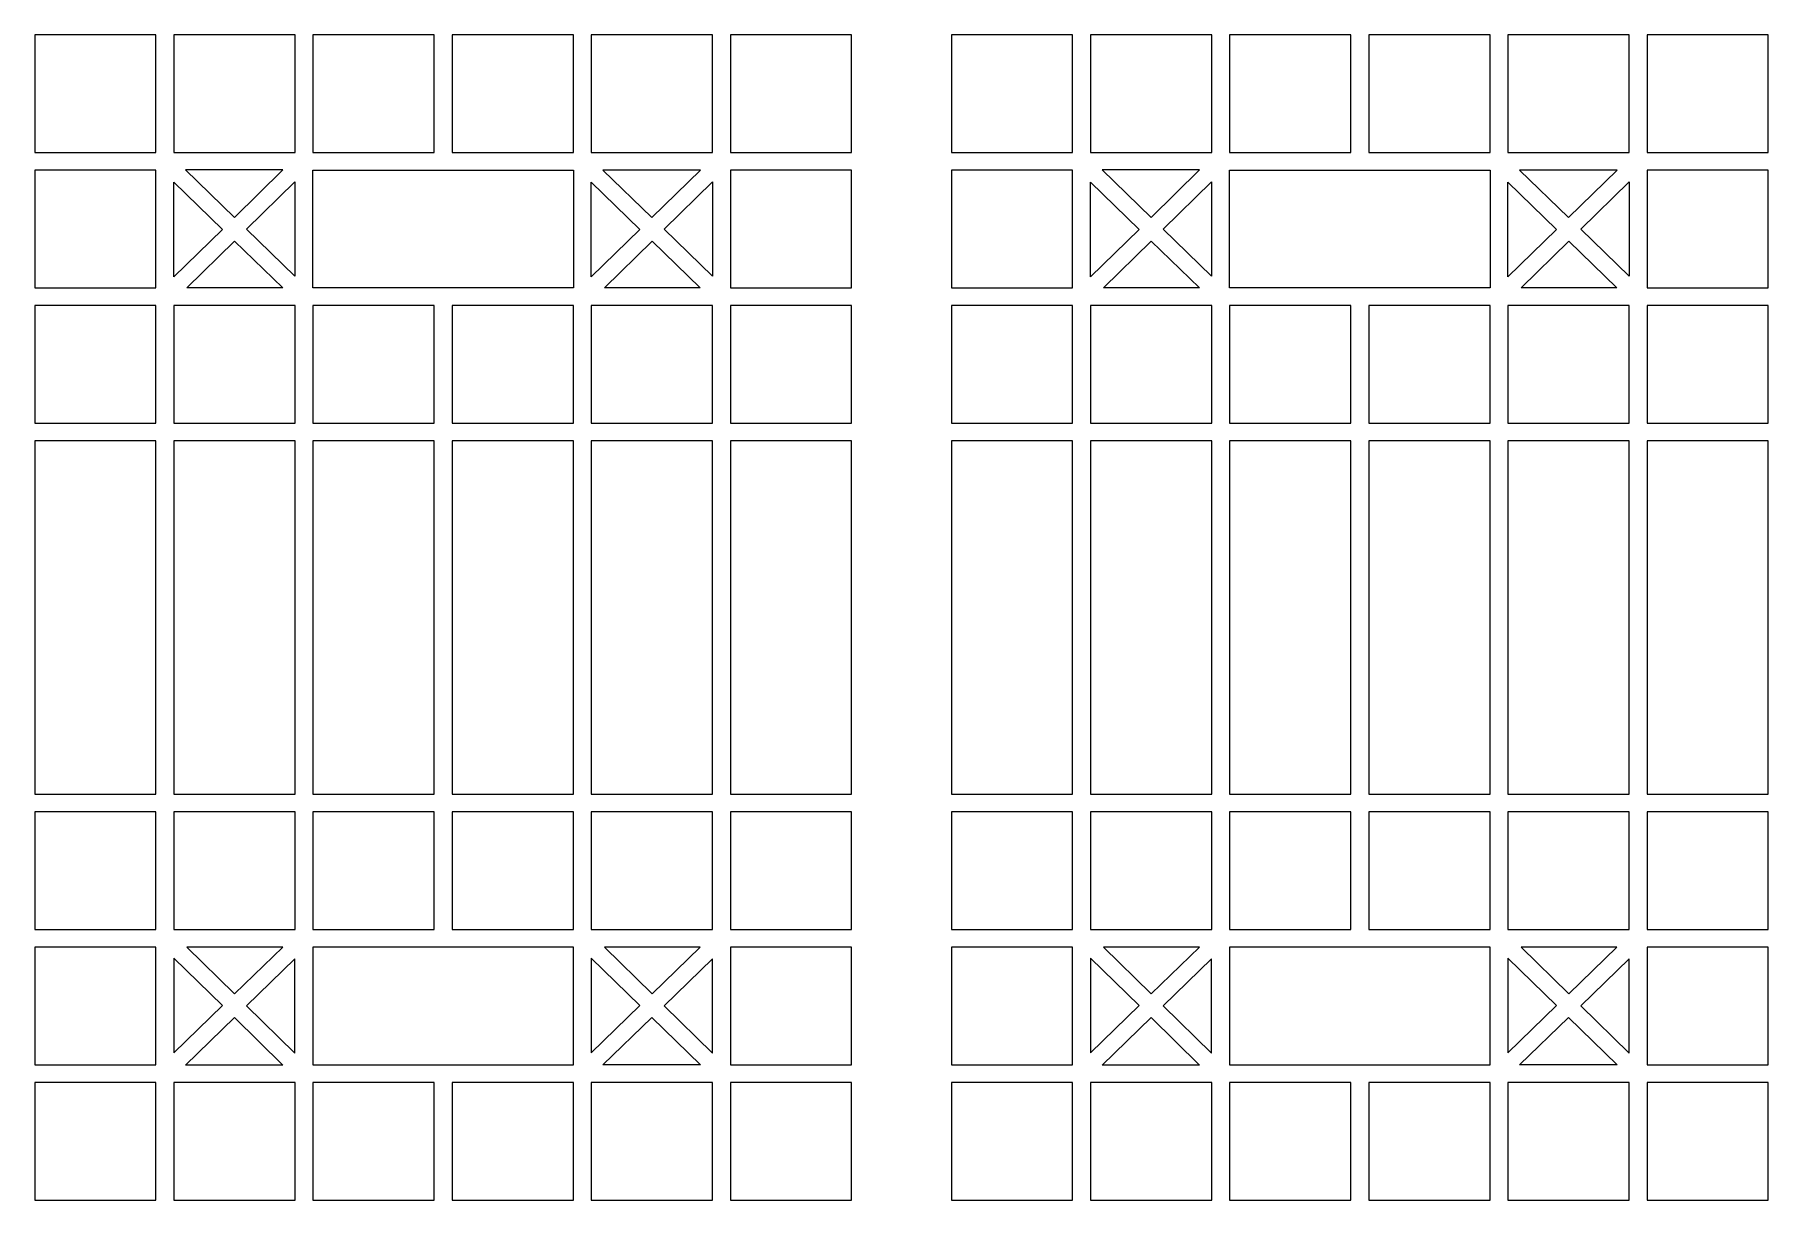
# Model space of a CAD drawing. Header units: centimetres. Extents: x -87 to 87, y -58 to 58.
import ezdxf

# ---------------------------------------------------------------- set-up
doc = ezdxf.new("R2010")
doc.units = ezdxf.units.CM
doc.header["$MEASUREMENT"] = 0
doc.layers.add('layer 1', color=7, linetype='Continuous')

msp = doc.modelspace()

# ---------------------------------------------------------------- linework, layer by layer
at = {"layer": 'layer 1', "color": 114, "lineweight": 9}
for points in [[(-87.00179, 46.66916), (-74.83703, 46.66916), (-74.83703, 58.5), (-87.00179, 58.5), (-87.00179, 46.66916)], [(-73.03483, 46.66916), (-60.87007, 46.66916), (-60.87007, 58.5), (-73.03483, 58.5), (-73.03483, 46.66916)], [(-59.06788, 46.66916), (-46.90312, 46.66916), (-46.90312, 58.5), (-59.06788, 58.5), (-59.06788, 46.66916)], [(-45.10092, 46.66916), (-32.93616, 46.66916), (-32.93616, 58.5), (-45.10092, 58.5), (-45.10092, 46.66916)], [(-31.13397, 46.66916), (-18.96921, 46.66916), (-18.96921, 58.5), (-31.13397, 58.5), (-31.13397, 46.66916)], [(-17.16701, 46.66916), (-5.00225, 46.66916), (-5.00225, 58.5), (-17.16701, 58.5), (-17.16701, 46.66916)], [(-87.00179, 33.0856), (-74.83703, 33.0856), (-74.83703, 44.91644), (-87.00179, 44.91644), (-87.00179, 33.0856)], [(-87.00179, 19.50204), (-74.83703, 19.50204), (-74.83703, 31.33288), (-87.00179, 31.33288), (-87.00179, 19.50204)], [(-73.03484, 19.50204), (-60.87008, 19.50204), (-60.87008, 31.33288), (-73.03484, 31.33288), (-73.03484, 19.50204)], [(-59.06788, 19.50204), (-46.90312, 19.50204), (-46.90312, 31.33288), (-59.06788, 31.33288), (-59.06788, 19.50204)], [(-45.10092, 19.50204), (-32.93616, 19.50204), (-32.93616, 31.33288), (-45.10092, 31.33288), (-45.10092, 19.50204)], [(-31.13396, 19.50204), (-18.9692, 19.50204), (-18.9692, 31.33288), (-31.13396, 31.33288), (-31.13396, 19.50204)], [(-17.16701, 19.50204), (-5.00225, 19.50204), (-5.00225, 31.33288), (-17.16701, 31.33288), (-17.16701, 19.50204)], [(-87.00224, -17.74346), (-74.83748, -17.74346), (-74.83748, 17.74906), (-87.00224, 17.74906), (-87.00224, -17.74346)], [(-59.06833, -17.74346), (-46.90357, -17.74346), (-46.90357, 17.74906), (-59.06833, 17.74906), (-59.06833, -17.74346)], [(-31.13442, -17.74346), (-18.96966, -17.74346), (-18.96966, 17.74906), (-31.13442, 17.74906), (-31.13442, -17.74346)], [(-87.00198, -31.33288), (-74.83722, -31.33288), (-74.83722, -19.50204), (-87.00198, -19.50204), (-87.00198, -31.33288)], [(-73.03503, -31.33288), (-60.87027, -31.33288), (-60.87027, -19.50204), (-73.03503, -19.50204), (-73.03503, -31.33288)], [(-59.06807, -31.33288), (-46.90331, -31.33288), (-46.90331, -19.50204), (-59.06807, -19.50204), (-59.06807, -31.33288)], [(-87.00198, -44.91644), (-74.83722, -44.91644), (-74.83722, -33.0856), (-87.00198, -33.0856), (-87.00198, -44.91644)], [(-17.1672, -44.91644), (-5.00244, -44.91644), (-5.00244, -33.0856), (-17.1672, -33.0856), (-17.1672, -44.91644)], [(-87.00198, -58.5), (-74.83722, -58.5), (-74.83722, -46.66916), (-87.00198, -46.66916), (-87.00198, -58.5)], [(-59.06807, -58.5), (-46.90331, -58.5), (-46.90331, -46.66916), (-59.06807, -46.66916), (-59.06807, -58.5)], [(-31.13416, -58.5), (-18.9694, -58.5), (-18.9694, -46.66916), (-31.13416, -46.66916), (-31.13416, -58.5)]]:
    msp.add_lwpolyline(points, close=True, dxfattribs=at)
at = {"layer": 'layer 1', "color": 177, "lineweight": 9}
for points in [[(5.0027, 46.66916), (17.16746, 46.66916), (17.16746, 58.5), (5.0027, 58.5), (5.0027, 46.66916)], [(18.96966, 46.66916), (31.13442, 46.66916), (31.13442, 58.5), (18.96966, 58.5), (18.96966, 46.66916)], [(32.93661, 46.66916), (45.10137, 46.66916), (45.10137, 58.5), (32.93661, 58.5), (32.93661, 46.66916)], [(46.90357, 46.66916), (59.06833, 46.66916), (59.06833, 58.5), (46.90357, 58.5), (46.90357, 46.66916)], [(60.87052, 46.66916), (73.03528, 46.66916), (73.03528, 58.5), (60.87052, 58.5), (60.87052, 46.66916)], [(74.83748, 46.66916), (87.00224, 46.66916), (87.00224, 58.5), (74.83748, 58.5), (74.83748, 46.66916)], [(5.0027, 33.0856), (17.16746, 33.0856), (17.16746, 44.91644), (5.0027, 44.91644), (5.0027, 33.0856)], [(5.0027, 19.50204), (17.16746, 19.50204), (17.16746, 31.33288), (5.0027, 31.33288), (5.0027, 19.50204)], [(18.96965, 19.50204), (31.13441, 19.50204), (31.13441, 31.33288), (18.96965, 31.33288), (18.96965, 19.50204)], [(32.93661, 19.50204), (45.10137, 19.50204), (45.10137, 31.33288), (32.93661, 31.33288), (32.93661, 19.50204)], [(46.90357, 19.50204), (59.06833, 19.50204), (59.06833, 31.33288), (46.90357, 31.33288), (46.90357, 19.50204)], [(60.87053, 19.50204), (73.03529, 19.50204), (73.03529, 31.33288), (60.87053, 31.33288), (60.87053, 19.50204)], [(74.83748, 19.50204), (87.00224, 19.50204), (87.00224, 31.33288), (74.83748, 31.33288), (74.83748, 19.50204)], [(5.00225, -17.74346), (17.16701, -17.74346), (17.16701, 17.74906), (5.00225, 17.74906), (5.00225, -17.74346)], [(32.93616, -17.74346), (45.10092, -17.74346), (45.10092, 17.74906), (32.93616, 17.74906), (32.93616, -17.74346)], [(60.87007, -17.74346), (73.03483, -17.74346), (73.03483, 17.74906), (60.87007, 17.74906), (60.87007, -17.74346)], [(5.00251, -31.33288), (17.16727, -31.33288), (17.16727, -19.50204), (5.00251, -19.50204), (5.00251, -31.33288)], [(18.96946, -31.33288), (31.13422, -31.33288), (31.13422, -19.50204), (18.96946, -19.50204), (18.96946, -31.33288)], [(32.93642, -31.33288), (45.10118, -31.33288), (45.10118, -19.50204), (32.93642, -19.50204), (32.93642, -31.33288)], [(5.00251, -44.91644), (17.16727, -44.91644), (17.16727, -33.0856), (5.00251, -33.0856), (5.00251, -44.91644)], [(74.83729, -44.91644), (87.00205, -44.91644), (87.00205, -33.0856), (74.83729, -33.0856), (74.83729, -44.91644)], [(5.00251, -58.5), (17.16727, -58.5), (17.16727, -46.66916), (5.00251, -46.66916), (5.00251, -58.5)], [(32.93642, -58.5), (45.10118, -58.5), (45.10118, -46.66916), (32.93642, -46.66916), (32.93642, -58.5)], [(60.87033, -58.5), (73.03509, -58.5), (73.03509, -46.66916), (60.87033, -46.66916), (60.87033, -58.5)]]:
    msp.add_lwpolyline(points, close=True, dxfattribs=at)
at = {"layer": 'layer 1', "color": 114, "lineweight": 9}
for points, knots in [([(-73.04103, 34.17932), (-73.04103, 34.17932), (-68.16534, 38.95795), (-68.16534, 38.95795), (-68.16534, 38.95795), (-68.16534, 38.95795), (-73.04103, 43.68434), (-73.04103, 43.68434), (-73.04103, 43.68434), (-73.04103, 43.68434), (-73.04103, 34.17932), (-73.04103, 34.17932)], [0, 0, 0, 0, 0.25, 0.25, 0.25, 0.25, 0.5, 0.5, 0.5, 0.5, 1, 1, 1, 1]), ([(-71.87319, 44.91704), (-71.87319, 44.91704), (-62.08518, 44.91705), (-62.08518, 44.91705), (-62.08518, 44.91705), (-62.08518, 44.91705), (-66.95229, 40.14684), (-66.95229, 40.14684), (-66.95229, 40.14684), (-66.95229, 40.14684), (-71.87319, 44.91704), (-71.87319, 44.91704)], [0, 0, 0, 0, 0.25, 0.25, 0.25, 0.25, 0.5, 0.5, 0.5, 0.5, 1, 1, 1, 1]), ([(-65.73302, 38.96489), (-65.73302, 38.96489), (-60.87609, 34.25676), (-60.87609, 34.25676), (-60.87609, 34.25676), (-60.87609, 34.25676), (-60.87608, 43.72515), (-60.87608, 43.72515), (-60.87608, 43.72515), (-60.87608, 43.72515), (-65.73302, 38.96489), (-65.73302, 38.96489)], [0, 0, 0, 0, 0.25, 0.25, 0.25, 0.25, 0.5, 0.5, 0.5, 0.5, 1, 1, 1, 1]), ([(-32.93589, 33.08473), (-32.93589, 33.08473), (-32.93589, 44.91557), (-32.93589, 44.91557), (-32.93589, 44.91557), (-41.64645, 44.91557), (-50.35704, 44.91557), (-59.06761, 44.91557), (-59.06761, 44.91557), (-59.06761, 44.91557), (-59.06761, 33.08473), (-59.06761, 33.08473), (-59.06761, 33.08473), (-59.06761, 33.08473), (-32.93589, 33.08473), (-32.93589, 33.08473)], [0, 0, 0, 0, 0.2, 0.2, 0.2, 0.2, 0.4, 0.4, 0.4, 0.4, 0.6, 0.6, 0.6, 0.6, 1, 1, 1, 1]), ([(-31.1341, 34.17861), (-31.1341, 34.17861), (-26.2584, 38.95724), (-26.2584, 38.95724), (-26.2584, 38.95724), (-26.2584, 38.95724), (-31.1341, 43.68363), (-31.1341, 43.68363), (-31.1341, 43.68363), (-31.1341, 43.68363), (-31.1341, 34.17861), (-31.1341, 34.17861)], [0, 0, 0, 0, 0.25, 0.25, 0.25, 0.25, 0.5, 0.5, 0.5, 0.5, 1, 1, 1, 1]), ([(-29.96626, 44.91633), (-29.96626, 44.91633), (-20.17824, 44.91634), (-20.17824, 44.91634), (-20.17824, 44.91634), (-20.17824, 44.91634), (-25.04536, 40.14613), (-25.04536, 40.14613), (-25.04536, 40.14613), (-25.04536, 40.14613), (-29.96626, 44.91633), (-29.96626, 44.91633)], [0, 0, 0, 0, 0.25, 0.25, 0.25, 0.25, 0.5, 0.5, 0.5, 0.5, 1, 1, 1, 1]), ([(-23.82608, 38.96418), (-23.82608, 38.96418), (-18.96915, 34.25605), (-18.96915, 34.25605), (-18.96915, 34.25605), (-18.96915, 34.25605), (-18.96914, 43.72444), (-18.96914, 43.72444), (-18.96914, 43.72444), (-18.96914, 43.72444), (-23.82608, 38.96418), (-23.82608, 38.96418)], [0, 0, 0, 0, 0.25, 0.25, 0.25, 0.25, 0.5, 0.5, 0.5, 0.5, 1, 1, 1, 1]), ([(-5.00225, 33.0856), (-5.00225, 33.0856), (-17.16702, 33.0856), (-17.16702, 33.0856), (-17.16702, 33.0856), (-17.16702, 33.0856), (-17.16702, 44.91644), (-17.16702, 44.91644), (-17.16702, 44.91644), (-17.16702, 44.91644), (-5.00225, 44.91644), (-5.00225, 44.91644), (-5.00225, 44.91644), (-5.00225, 44.91644), (-5.00225, 33.0856), (-5.00225, 33.0856)], [0, 0, 0, 0, 0.2, 0.2, 0.2, 0.2, 0.4, 0.4, 0.4, 0.4, 0.6, 0.6, 0.6, 0.6, 1, 1, 1, 1]), ([(-66.94606, 37.77602), (-66.94606, 37.77602), (-71.73113, 33.08621), (-71.73113, 33.08621), (-71.73113, 33.08621), (-71.73113, 33.08621), (-62.10804, 33.08621), (-62.10804, 33.08621), (-62.10804, 33.08621), (-62.10804, 33.08621), (-66.94606, 37.77602), (-66.94606, 37.77602)], [0, 0, 0, 0, 0.25, 0.25, 0.25, 0.25, 0.5, 0.5, 0.5, 0.5, 1, 1, 1, 1]), ([(-25.03913, 37.7753), (-25.03913, 37.7753), (-29.82419, 33.0855), (-29.82419, 33.0855), (-29.82419, 33.0855), (-29.82419, 33.0855), (-20.20111, 33.0855), (-20.20111, 33.0855), (-20.20111, 33.0855), (-20.20111, 33.0855), (-25.03913, 37.7753), (-25.03913, 37.7753)], [0, 0, 0, 0, 0.25, 0.25, 0.25, 0.25, 0.5, 0.5, 0.5, 0.5, 1, 1, 1, 1]), ([(-60.87052, -17.74346), (-60.87052, -17.74346), (-73.03529, -17.74346), (-73.03529, -17.74346), (-73.03529, -17.74346), (-73.03529, -17.74346), (-73.03529, 17.74907), (-73.03529, 17.74907), (-73.03529, 17.74907), (-73.03529, 17.74907), (-60.87052, 17.74907), (-60.87052, 17.74907), (-60.87052, 17.74907), (-60.87052, 17.74907), (-60.87052, -17.74346), (-60.87052, -17.74346)], [0, 0, 0, 0, 0.2, 0.2, 0.2, 0.2, 0.4, 0.4, 0.4, 0.4, 0.6, 0.6, 0.6, 0.6, 1, 1, 1, 1]), ([(-32.93661, -17.74346), (-32.93661, -17.74346), (-45.10138, -17.74346), (-45.10138, -17.74346), (-45.10138, -17.74346), (-45.10138, -17.74346), (-45.10138, 17.74907), (-45.10138, 17.74907), (-45.10138, 17.74907), (-45.10138, 17.74907), (-32.93661, 17.74907), (-32.93661, 17.74907), (-32.93661, 17.74907), (-32.93661, 17.74907), (-32.93661, -17.74346), (-32.93661, -17.74346)], [0, 0, 0, 0, 0.2, 0.2, 0.2, 0.2, 0.4, 0.4, 0.4, 0.4, 0.6, 0.6, 0.6, 0.6, 1, 1, 1, 1]), ([(-5.0027, -17.74346), (-5.0027, -17.74346), (-17.16747, -17.74346), (-17.16747, -17.74346), (-17.16747, -17.74346), (-17.16747, -17.74346), (-17.16747, 17.74907), (-17.16747, 17.74907), (-17.16747, 17.74907), (-17.16747, 17.74907), (-5.0027, 17.74907), (-5.0027, 17.74907), (-5.0027, 17.74907), (-5.0027, 17.74907), (-5.0027, -17.74346), (-5.0027, -17.74346)], [0, 0, 0, 0, 0.2, 0.2, 0.2, 0.2, 0.4, 0.4, 0.4, 0.4, 0.6, 0.6, 0.6, 0.6, 1, 1, 1, 1]), ([(-32.93635, -31.33288), (-32.93635, -31.33288), (-45.10112, -31.33288), (-45.10112, -31.33288), (-45.10112, -31.33288), (-45.10112, -31.33288), (-45.10112, -19.50204), (-45.10112, -19.50204), (-45.10112, -19.50204), (-45.10112, -19.50204), (-32.93635, -19.50204), (-32.93635, -19.50204), (-32.93635, -19.50204), (-32.93635, -19.50204), (-32.93635, -31.33288), (-32.93635, -31.33288)], [0, 0, 0, 0, 0.2, 0.2, 0.2, 0.2, 0.4, 0.4, 0.4, 0.4, 0.6, 0.6, 0.6, 0.6, 1, 1, 1, 1]), ([(-18.96939, -31.33288), (-18.96939, -31.33288), (-31.13416, -31.33288), (-31.13416, -31.33288), (-31.13416, -31.33288), (-31.13416, -31.33288), (-31.13416, -19.50204), (-31.13416, -19.50204), (-31.13416, -19.50204), (-31.13416, -19.50204), (-18.96939, -19.50204), (-18.96939, -19.50204), (-18.96939, -19.50204), (-18.96939, -19.50204), (-18.96939, -31.33288), (-18.96939, -31.33288)], [0, 0, 0, 0, 0.2, 0.2, 0.2, 0.2, 0.4, 0.4, 0.4, 0.4, 0.6, 0.6, 0.6, 0.6, 1, 1, 1, 1]), ([(-5.00244, -31.33288), (-5.00244, -31.33288), (-17.16721, -31.33288), (-17.16721, -31.33288), (-17.16721, -31.33288), (-17.16721, -31.33288), (-17.16721, -19.50204), (-17.16721, -19.50204), (-17.16721, -19.50204), (-17.16721, -19.50204), (-5.00244, -19.50204), (-5.00244, -19.50204), (-5.00244, -19.50204), (-5.00244, -19.50204), (-5.00244, -31.33288), (-5.00244, -31.33288)], [0, 0, 0, 0, 0.2, 0.2, 0.2, 0.2, 0.4, 0.4, 0.4, 0.4, 0.6, 0.6, 0.6, 0.6, 1, 1, 1, 1]), ([(-73.04122, -34.17932), (-73.04122, -34.17932), (-68.16553, -38.95795), (-68.16553, -38.95795), (-68.16553, -38.95795), (-68.16553, -38.95795), (-73.04122, -43.68434), (-73.04122, -43.68434), (-73.04122, -43.68434), (-73.04122, -43.68434), (-73.04122, -34.17932), (-73.04122, -34.17932)], [0, 0, 0, 0, 0.25, 0.25, 0.25, 0.25, 0.5, 0.5, 0.5, 0.5, 1, 1, 1, 1]), ([(-66.94625, -37.77602), (-66.94625, -37.77602), (-71.73132, -33.08621), (-71.73132, -33.08621), (-71.73132, -33.08621), (-71.73132, -33.08621), (-62.10823, -33.08621), (-62.10823, -33.08621), (-62.10823, -33.08621), (-62.10823, -33.08621), (-66.94625, -37.77602), (-66.94625, -37.77602)], [0, 0, 0, 0, 0.25, 0.25, 0.25, 0.25, 0.5, 0.5, 0.5, 0.5, 1, 1, 1, 1]), ([(-65.73321, -38.96489), (-65.73321, -38.96489), (-60.87628, -34.25676), (-60.87628, -34.25676), (-60.87628, -34.25676), (-60.87628, -34.25676), (-60.87627, -43.72515), (-60.87627, -43.72515), (-60.87627, -43.72515), (-60.87627, -43.72515), (-65.73321, -38.96489), (-65.73321, -38.96489)], [0, 0, 0, 0, 0.25, 0.25, 0.25, 0.25, 0.5, 0.5, 0.5, 0.5, 1, 1, 1, 1]), ([(-32.93608, -33.08473), (-32.93608, -33.08473), (-32.93608, -44.91557), (-32.93608, -44.91557), (-32.93608, -44.91557), (-41.64664, -44.91557), (-50.35723, -44.91557), (-59.0678, -44.91557), (-59.0678, -44.91557), (-59.0678, -44.91557), (-59.0678, -33.08473), (-59.0678, -33.08473), (-59.0678, -33.08473), (-59.0678, -33.08473), (-32.93608, -33.08473), (-32.93608, -33.08473)], [0, 0, 0, 0, 0.2, 0.2, 0.2, 0.2, 0.4, 0.4, 0.4, 0.4, 0.6, 0.6, 0.6, 0.6, 1, 1, 1, 1]), ([(-31.13429, -34.17861), (-31.13429, -34.17861), (-26.25859, -38.95724), (-26.25859, -38.95724), (-26.25859, -38.95724), (-26.25859, -38.95724), (-31.13429, -43.68363), (-31.13429, -43.68363), (-31.13429, -43.68363), (-31.13429, -43.68363), (-31.13429, -34.17861), (-31.13429, -34.17861)], [0, 0, 0, 0, 0.25, 0.25, 0.25, 0.25, 0.5, 0.5, 0.5, 0.5, 1, 1, 1, 1]), ([(-25.03932, -37.7753), (-25.03932, -37.7753), (-29.82438, -33.0855), (-29.82438, -33.0855), (-29.82438, -33.0855), (-29.82438, -33.0855), (-20.2013, -33.0855), (-20.2013, -33.0855), (-20.2013, -33.0855), (-20.2013, -33.0855), (-25.03932, -37.7753), (-25.03932, -37.7753)], [0, 0, 0, 0, 0.25, 0.25, 0.25, 0.25, 0.5, 0.5, 0.5, 0.5, 1, 1, 1, 1]), ([(-23.82627, -38.96418), (-23.82627, -38.96418), (-18.96934, -34.25605), (-18.96934, -34.25605), (-18.96934, -34.25605), (-18.96934, -34.25605), (-18.96933, -43.72444), (-18.96933, -43.72444), (-18.96933, -43.72444), (-18.96933, -43.72444), (-23.82627, -38.96418), (-23.82627, -38.96418)], [0, 0, 0, 0, 0.25, 0.25, 0.25, 0.25, 0.5, 0.5, 0.5, 0.5, 1, 1, 1, 1]), ([(-71.87338, -44.91704), (-71.87338, -44.91704), (-62.08537, -44.91705), (-62.08537, -44.91705), (-62.08537, -44.91705), (-62.08537, -44.91705), (-66.95248, -40.14684), (-66.95248, -40.14684), (-66.95248, -40.14684), (-66.95248, -40.14684), (-71.87338, -44.91704), (-71.87338, -44.91704)], [0, 0, 0, 0, 0.25, 0.25, 0.25, 0.25, 0.5, 0.5, 0.5, 0.5, 1, 1, 1, 1]), ([(-29.96645, -44.91633), (-29.96645, -44.91633), (-20.17843, -44.91634), (-20.17843, -44.91634), (-20.17843, -44.91634), (-20.17843, -44.91634), (-25.04555, -40.14613), (-25.04555, -40.14613), (-25.04555, -40.14613), (-25.04555, -40.14613), (-29.96645, -44.91633), (-29.96645, -44.91633)], [0, 0, 0, 0, 0.25, 0.25, 0.25, 0.25, 0.5, 0.5, 0.5, 0.5, 1, 1, 1, 1]), ([(-60.87026, -58.5), (-60.87026, -58.5), (-73.03503, -58.5), (-73.03503, -58.5), (-73.03503, -58.5), (-73.03503, -58.5), (-73.03503, -46.66916), (-73.03503, -46.66916), (-73.03503, -46.66916), (-73.03503, -46.66916), (-60.87026, -46.66916), (-60.87026, -46.66916), (-60.87026, -46.66916), (-60.87026, -46.66916), (-60.87026, -58.5), (-60.87026, -58.5)], [0, 0, 0, 0, 0.2, 0.2, 0.2, 0.2, 0.4, 0.4, 0.4, 0.4, 0.6, 0.6, 0.6, 0.6, 1, 1, 1, 1]), ([(-32.93635, -58.5), (-32.93635, -58.5), (-45.10112, -58.5), (-45.10112, -58.5), (-45.10112, -58.5), (-45.10112, -58.5), (-45.10112, -46.66916), (-45.10112, -46.66916), (-45.10112, -46.66916), (-45.10112, -46.66916), (-32.93635, -46.66916), (-32.93635, -46.66916), (-32.93635, -46.66916), (-32.93635, -46.66916), (-32.93635, -58.5), (-32.93635, -58.5)], [0, 0, 0, 0, 0.2, 0.2, 0.2, 0.2, 0.4, 0.4, 0.4, 0.4, 0.6, 0.6, 0.6, 0.6, 1, 1, 1, 1]), ([(-5.00244, -58.5), (-5.00244, -58.5), (-17.16721, -58.5), (-17.16721, -58.5), (-17.16721, -58.5), (-17.16721, -58.5), (-17.16721, -46.66916), (-17.16721, -46.66916), (-17.16721, -46.66916), (-17.16721, -46.66916), (-5.00244, -46.66916), (-5.00244, -46.66916), (-5.00244, -46.66916), (-5.00244, -46.66916), (-5.00244, -58.5), (-5.00244, -58.5)], [0, 0, 0, 0, 0.2, 0.2, 0.2, 0.2, 0.4, 0.4, 0.4, 0.4, 0.6, 0.6, 0.6, 0.6, 1, 1, 1, 1])]:
    msp.add_open_spline(points, degree=3, knots=knots, dxfattribs=at)
at = {"layer": 'layer 1', "color": 177, "lineweight": 9}
for points, knots in [([(18.96346, 34.17932), (18.96346, 34.17932), (23.83915, 38.95795), (23.83915, 38.95795), (23.83915, 38.95795), (23.83915, 38.95795), (18.96346, 43.68434), (18.96346, 43.68434), (18.96346, 43.68434), (18.96346, 43.68434), (18.96346, 34.17932), (18.96346, 34.17932)], [0, 0, 0, 0, 0.25, 0.25, 0.25, 0.25, 0.5, 0.5, 0.5, 0.5, 1, 1, 1, 1]), ([(20.1313, 44.91704), (20.1313, 44.91704), (29.91931, 44.91705), (29.91931, 44.91705), (29.91931, 44.91705), (29.91931, 44.91705), (25.0522, 40.14684), (25.0522, 40.14684), (25.0522, 40.14684), (25.0522, 40.14684), (20.1313, 44.91704), (20.1313, 44.91704)], [0, 0, 0, 0, 0.25, 0.25, 0.25, 0.25, 0.5, 0.5, 0.5, 0.5, 1, 1, 1, 1]), ([(26.27147, 38.96489), (26.27147, 38.96489), (31.1284, 34.25676), (31.1284, 34.25676), (31.1284, 34.25676), (31.1284, 34.25676), (31.12841, 43.72515), (31.12841, 43.72515), (31.12841, 43.72515), (31.12841, 43.72515), (26.27147, 38.96489), (26.27147, 38.96489)], [0, 0, 0, 0, 0.25, 0.25, 0.25, 0.25, 0.5, 0.5, 0.5, 0.5, 1, 1, 1, 1]), ([(59.0686, 33.08473), (59.0686, 33.08473), (59.0686, 44.91557), (59.0686, 44.91557), (59.0686, 44.91557), (50.35804, 44.91557), (41.64745, 44.91557), (32.93688, 44.91557), (32.93688, 44.91557), (32.93688, 44.91557), (32.93688, 33.08473), (32.93688, 33.08473), (32.93688, 33.08473), (32.93688, 33.08473), (59.0686, 33.08473), (59.0686, 33.08473)], [0, 0, 0, 0, 0.2, 0.2, 0.2, 0.2, 0.4, 0.4, 0.4, 0.4, 0.6, 0.6, 0.6, 0.6, 1, 1, 1, 1]), ([(60.87039, 34.17861), (60.87039, 34.17861), (65.74609, 38.95724), (65.74609, 38.95724), (65.74609, 38.95724), (65.74609, 38.95724), (60.87039, 43.68363), (60.87039, 43.68363), (60.87039, 43.68363), (60.87039, 43.68363), (60.87039, 34.17861), (60.87039, 34.17861)], [0, 0, 0, 0, 0.25, 0.25, 0.25, 0.25, 0.5, 0.5, 0.5, 0.5, 1, 1, 1, 1]), ([(62.03823, 44.91633), (62.03823, 44.91633), (71.82625, 44.91634), (71.82625, 44.91634), (71.82625, 44.91634), (71.82625, 44.91634), (66.95913, 40.14613), (66.95913, 40.14613), (66.95913, 40.14613), (66.95913, 40.14613), (62.03823, 44.91633), (62.03823, 44.91633)], [0, 0, 0, 0, 0.25, 0.25, 0.25, 0.25, 0.5, 0.5, 0.5, 0.5, 1, 1, 1, 1]), ([(68.17841, 38.96418), (68.17841, 38.96418), (73.03534, 34.25605), (73.03534, 34.25605), (73.03534, 34.25605), (73.03534, 34.25605), (73.03535, 43.72444), (73.03535, 43.72444), (73.03535, 43.72444), (73.03535, 43.72444), (68.17841, 38.96418), (68.17841, 38.96418)], [0, 0, 0, 0, 0.25, 0.25, 0.25, 0.25, 0.5, 0.5, 0.5, 0.5, 1, 1, 1, 1]), ([(87.00224, 33.0856), (87.00224, 33.0856), (74.83747, 33.0856), (74.83747, 33.0856), (74.83747, 33.0856), (74.83747, 33.0856), (74.83747, 44.91644), (74.83747, 44.91644), (74.83747, 44.91644), (74.83747, 44.91644), (87.00224, 44.91644), (87.00224, 44.91644), (87.00224, 44.91644), (87.00224, 44.91644), (87.00224, 33.0856), (87.00224, 33.0856)], [0, 0, 0, 0, 0.2, 0.2, 0.2, 0.2, 0.4, 0.4, 0.4, 0.4, 0.6, 0.6, 0.6, 0.6, 1, 1, 1, 1]), ([(25.05843, 37.77602), (25.05843, 37.77602), (20.27336, 33.08621), (20.27336, 33.08621), (20.27336, 33.08621), (20.27336, 33.08621), (29.89645, 33.08621), (29.89645, 33.08621), (29.89645, 33.08621), (29.89645, 33.08621), (25.05843, 37.77602), (25.05843, 37.77602)], [0, 0, 0, 0, 0.25, 0.25, 0.25, 0.25, 0.5, 0.5, 0.5, 0.5, 1, 1, 1, 1]), ([(66.96536, 37.7753), (66.96536, 37.7753), (62.1803, 33.0855), (62.1803, 33.0855), (62.1803, 33.0855), (62.1803, 33.0855), (71.80338, 33.0855), (71.80338, 33.0855), (71.80338, 33.0855), (71.80338, 33.0855), (66.96536, 37.7753), (66.96536, 37.7753)], [0, 0, 0, 0, 0.25, 0.25, 0.25, 0.25, 0.5, 0.5, 0.5, 0.5, 1, 1, 1, 1]), ([(31.13397, -17.74346), (31.13397, -17.74346), (18.9692, -17.74346), (18.9692, -17.74346), (18.9692, -17.74346), (18.9692, -17.74346), (18.9692, 17.74907), (18.9692, 17.74907), (18.9692, 17.74907), (18.9692, 17.74907), (31.13397, 17.74907), (31.13397, 17.74907), (31.13397, 17.74907), (31.13397, 17.74907), (31.13397, -17.74346), (31.13397, -17.74346)], [0, 0, 0, 0, 0.2, 0.2, 0.2, 0.2, 0.4, 0.4, 0.4, 0.4, 0.6, 0.6, 0.6, 0.6, 1, 1, 1, 1]), ([(59.06788, -17.74346), (59.06788, -17.74346), (46.90311, -17.74346), (46.90311, -17.74346), (46.90311, -17.74346), (46.90311, -17.74346), (46.90311, 17.74907), (46.90311, 17.74907), (46.90311, 17.74907), (46.90311, 17.74907), (59.06788, 17.74907), (59.06788, 17.74907), (59.06788, 17.74907), (59.06788, 17.74907), (59.06788, -17.74346), (59.06788, -17.74346)], [0, 0, 0, 0, 0.2, 0.2, 0.2, 0.2, 0.4, 0.4, 0.4, 0.4, 0.6, 0.6, 0.6, 0.6, 1, 1, 1, 1]), ([(87.00179, -17.74346), (87.00179, -17.74346), (74.83702, -17.74346), (74.83702, -17.74346), (74.83702, -17.74346), (74.83702, -17.74346), (74.83702, 17.74907), (74.83702, 17.74907), (74.83702, 17.74907), (74.83702, 17.74907), (87.00179, 17.74907), (87.00179, 17.74907), (87.00179, 17.74907), (87.00179, 17.74907), (87.00179, -17.74346), (87.00179, -17.74346)], [0, 0, 0, 0, 0.2, 0.2, 0.2, 0.2, 0.4, 0.4, 0.4, 0.4, 0.6, 0.6, 0.6, 0.6, 1, 1, 1, 1]), ([(59.06814, -31.33288), (59.06814, -31.33288), (46.90337, -31.33288), (46.90337, -31.33288), (46.90337, -31.33288), (46.90337, -31.33288), (46.90337, -19.50204), (46.90337, -19.50204), (46.90337, -19.50204), (46.90337, -19.50204), (59.06814, -19.50204), (59.06814, -19.50204), (59.06814, -19.50204), (59.06814, -19.50204), (59.06814, -31.33288), (59.06814, -31.33288)], [0, 0, 0, 0, 0.2, 0.2, 0.2, 0.2, 0.4, 0.4, 0.4, 0.4, 0.6, 0.6, 0.6, 0.6, 1, 1, 1, 1]), ([(73.0351, -31.33288), (73.0351, -31.33288), (60.87033, -31.33288), (60.87033, -31.33288), (60.87033, -31.33288), (60.87033, -31.33288), (60.87033, -19.50204), (60.87033, -19.50204), (60.87033, -19.50204), (60.87033, -19.50204), (73.0351, -19.50204), (73.0351, -19.50204), (73.0351, -19.50204), (73.0351, -19.50204), (73.0351, -31.33288), (73.0351, -31.33288)], [0, 0, 0, 0, 0.2, 0.2, 0.2, 0.2, 0.4, 0.4, 0.4, 0.4, 0.6, 0.6, 0.6, 0.6, 1, 1, 1, 1]), ([(87.00205, -31.33288), (87.00205, -31.33288), (74.83728, -31.33288), (74.83728, -31.33288), (74.83728, -31.33288), (74.83728, -31.33288), (74.83728, -19.50204), (74.83728, -19.50204), (74.83728, -19.50204), (74.83728, -19.50204), (87.00205, -19.50204), (87.00205, -19.50204), (87.00205, -19.50204), (87.00205, -19.50204), (87.00205, -31.33288), (87.00205, -31.33288)], [0, 0, 0, 0, 0.2, 0.2, 0.2, 0.2, 0.4, 0.4, 0.4, 0.4, 0.6, 0.6, 0.6, 0.6, 1, 1, 1, 1]), ([(18.96327, -34.17932), (18.96327, -34.17932), (23.83896, -38.95795), (23.83896, -38.95795), (23.83896, -38.95795), (23.83896, -38.95795), (18.96327, -43.68434), (18.96327, -43.68434), (18.96327, -43.68434), (18.96327, -43.68434), (18.96327, -34.17932), (18.96327, -34.17932)], [0, 0, 0, 0, 0.25, 0.25, 0.25, 0.25, 0.5, 0.5, 0.5, 0.5, 1, 1, 1, 1]), ([(25.05824, -37.77602), (25.05824, -37.77602), (20.27317, -33.08621), (20.27317, -33.08621), (20.27317, -33.08621), (20.27317, -33.08621), (29.89626, -33.08621), (29.89626, -33.08621), (29.89626, -33.08621), (29.89626, -33.08621), (25.05824, -37.77602), (25.05824, -37.77602)], [0, 0, 0, 0, 0.25, 0.25, 0.25, 0.25, 0.5, 0.5, 0.5, 0.5, 1, 1, 1, 1]), ([(26.27128, -38.96489), (26.27128, -38.96489), (31.12821, -34.25676), (31.12821, -34.25676), (31.12821, -34.25676), (31.12821, -34.25676), (31.12822, -43.72515), (31.12822, -43.72515), (31.12822, -43.72515), (31.12822, -43.72515), (26.27128, -38.96489), (26.27128, -38.96489)], [0, 0, 0, 0, 0.25, 0.25, 0.25, 0.25, 0.5, 0.5, 0.5, 0.5, 1, 1, 1, 1]), ([(59.06841, -33.08473), (59.06841, -33.08473), (59.06841, -44.91557), (59.06841, -44.91557), (59.06841, -44.91557), (50.35785, -44.91557), (41.64726, -44.91557), (32.93669, -44.91557), (32.93669, -44.91557), (32.93669, -44.91557), (32.93669, -33.08473), (32.93669, -33.08473), (32.93669, -33.08473), (32.93669, -33.08473), (59.06841, -33.08473), (59.06841, -33.08473)], [0, 0, 0, 0, 0.2, 0.2, 0.2, 0.2, 0.4, 0.4, 0.4, 0.4, 0.6, 0.6, 0.6, 0.6, 1, 1, 1, 1]), ([(60.8702, -34.17861), (60.8702, -34.17861), (65.7459, -38.95724), (65.7459, -38.95724), (65.7459, -38.95724), (65.7459, -38.95724), (60.8702, -43.68363), (60.8702, -43.68363), (60.8702, -43.68363), (60.8702, -43.68363), (60.8702, -34.17861), (60.8702, -34.17861)], [0, 0, 0, 0, 0.25, 0.25, 0.25, 0.25, 0.5, 0.5, 0.5, 0.5, 1, 1, 1, 1]), ([(66.96517, -37.7753), (66.96517, -37.7753), (62.18011, -33.0855), (62.18011, -33.0855), (62.18011, -33.0855), (62.18011, -33.0855), (71.80319, -33.0855), (71.80319, -33.0855), (71.80319, -33.0855), (71.80319, -33.0855), (66.96517, -37.7753), (66.96517, -37.7753)], [0, 0, 0, 0, 0.25, 0.25, 0.25, 0.25, 0.5, 0.5, 0.5, 0.5, 1, 1, 1, 1]), ([(68.17822, -38.96418), (68.17822, -38.96418), (73.03515, -34.25605), (73.03515, -34.25605), (73.03515, -34.25605), (73.03515, -34.25605), (73.03516, -43.72444), (73.03516, -43.72444), (73.03516, -43.72444), (73.03516, -43.72444), (68.17822, -38.96418), (68.17822, -38.96418)], [0, 0, 0, 0, 0.25, 0.25, 0.25, 0.25, 0.5, 0.5, 0.5, 0.5, 1, 1, 1, 1]), ([(20.13111, -44.91704), (20.13111, -44.91704), (29.91912, -44.91705), (29.91912, -44.91705), (29.91912, -44.91705), (29.91912, -44.91705), (25.05201, -40.14684), (25.05201, -40.14684), (25.05201, -40.14684), (25.05201, -40.14684), (20.13111, -44.91704), (20.13111, -44.91704)], [0, 0, 0, 0, 0.25, 0.25, 0.25, 0.25, 0.5, 0.5, 0.5, 0.5, 1, 1, 1, 1]), ([(62.03804, -44.91633), (62.03804, -44.91633), (71.82606, -44.91634), (71.82606, -44.91634), (71.82606, -44.91634), (71.82606, -44.91634), (66.95894, -40.14613), (66.95894, -40.14613), (66.95894, -40.14613), (66.95894, -40.14613), (62.03804, -44.91633), (62.03804, -44.91633)], [0, 0, 0, 0, 0.25, 0.25, 0.25, 0.25, 0.5, 0.5, 0.5, 0.5, 1, 1, 1, 1]), ([(31.13423, -58.5), (31.13423, -58.5), (18.96946, -58.5), (18.96946, -58.5), (18.96946, -58.5), (18.96946, -58.5), (18.96946, -46.66916), (18.96946, -46.66916), (18.96946, -46.66916), (18.96946, -46.66916), (31.13423, -46.66916), (31.13423, -46.66916), (31.13423, -46.66916), (31.13423, -46.66916), (31.13423, -58.5), (31.13423, -58.5)], [0, 0, 0, 0, 0.2, 0.2, 0.2, 0.2, 0.4, 0.4, 0.4, 0.4, 0.6, 0.6, 0.6, 0.6, 1, 1, 1, 1]), ([(59.06814, -58.5), (59.06814, -58.5), (46.90337, -58.5), (46.90337, -58.5), (46.90337, -58.5), (46.90337, -58.5), (46.90337, -46.66916), (46.90337, -46.66916), (46.90337, -46.66916), (46.90337, -46.66916), (59.06814, -46.66916), (59.06814, -46.66916), (59.06814, -46.66916), (59.06814, -46.66916), (59.06814, -58.5), (59.06814, -58.5)], [0, 0, 0, 0, 0.2, 0.2, 0.2, 0.2, 0.4, 0.4, 0.4, 0.4, 0.6, 0.6, 0.6, 0.6, 1, 1, 1, 1]), ([(87.00205, -58.5), (87.00205, -58.5), (74.83728, -58.5), (74.83728, -58.5), (74.83728, -58.5), (74.83728, -58.5), (74.83728, -46.66916), (74.83728, -46.66916), (74.83728, -46.66916), (74.83728, -46.66916), (87.00205, -46.66916), (87.00205, -46.66916), (87.00205, -46.66916), (87.00205, -46.66916), (87.00205, -58.5), (87.00205, -58.5)], [0, 0, 0, 0, 0.2, 0.2, 0.2, 0.2, 0.4, 0.4, 0.4, 0.4, 0.6, 0.6, 0.6, 0.6, 1, 1, 1, 1])]:
    msp.add_open_spline(points, degree=3, knots=knots, dxfattribs=at)

doc.saveas('drawing.dxf')
